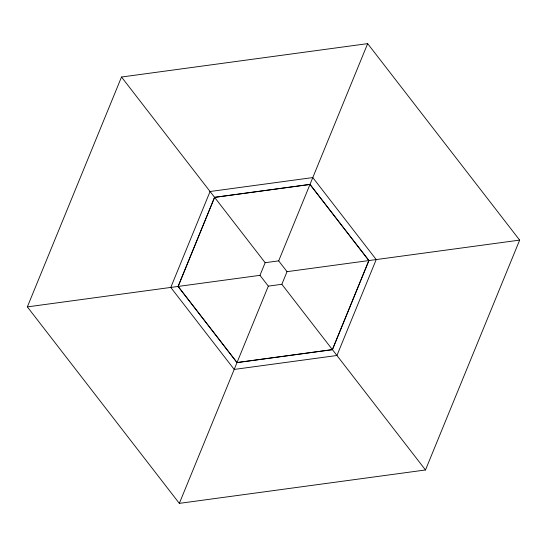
<?xml version="1.0" encoding="UTF-8"?>
<svg xmlns="http://www.w3.org/2000/svg" width="547" height="547" viewBox="0 0 547 547"><rect width="100%" height="100%" fill="white"/><g stroke="black" fill="none" stroke-linecap="round" stroke-linejoin="round"><path stroke-width="0.82" d="M27.35 306.888L121.509 77.024L367.659 43.63L519.65 240.112L425.491 469.976L179.341 503.37L27.35 306.888L259.975 275.332L268.324 286.129L179.341 503.37M259.975 275.332L265.151 262.704L121.509 77.024M265.151 262.704L278.676 260.871L367.659 43.63M425.491 469.976L281.849 284.296L287.025 271.668L519.65 240.112M268.324 286.129L281.849 284.296M278.676 260.871L287.025 271.668M210.069 191.505L170.78 287.435L234.205 369.43L336.931 355.495L376.22 259.565L312.795 177.57L210.069 191.505M214.581 197.337L178.083 286.443L237.001 362.606L332.419 349.663L368.917 260.557L309.999 184.394L214.581 197.337L178.137 286.437L237.022 362.552L332.385 349.622L368.863 260.563L309.978 184.448L214.615 197.378"/></g></svg>
